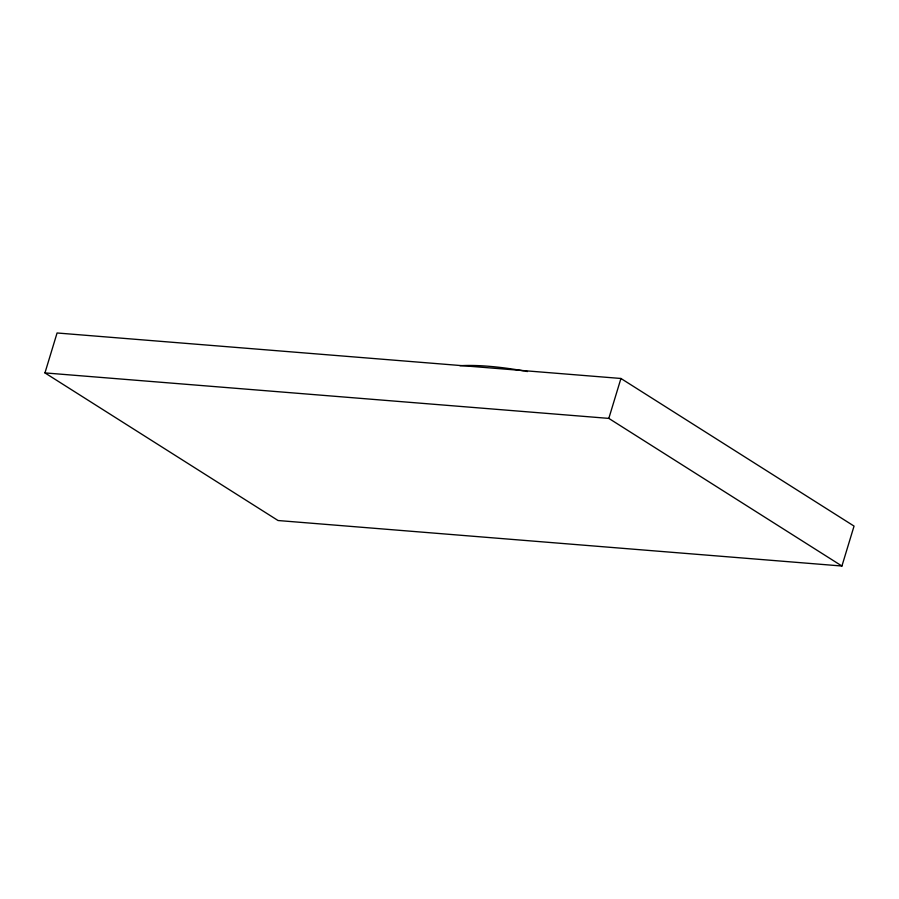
<?xml version="1.0" encoding="UTF-8"?>
<svg xmlns="http://www.w3.org/2000/svg" width="899" height="899" viewBox="0 0 899 899"><rect width="100%" height="100%" fill="white"/><g stroke="black" fill="none" stroke-linecap="round" stroke-linejoin="round"><path stroke-width="1.35" d="M44.95 372.905L57.075 332.978L620.939 378.479L854.05 526.095L841.925 566.022L278.061 520.521L44.95 372.905L608.814 418.395L841.925 566.022M608.814 418.395L620.939 378.479M459.973 365.724A161.213 39.545 16.9 0 1 523.634 370.871M524.915 371.096A161.213 39.545 16.9 0 1 527.488 371.557"/></g></svg>
